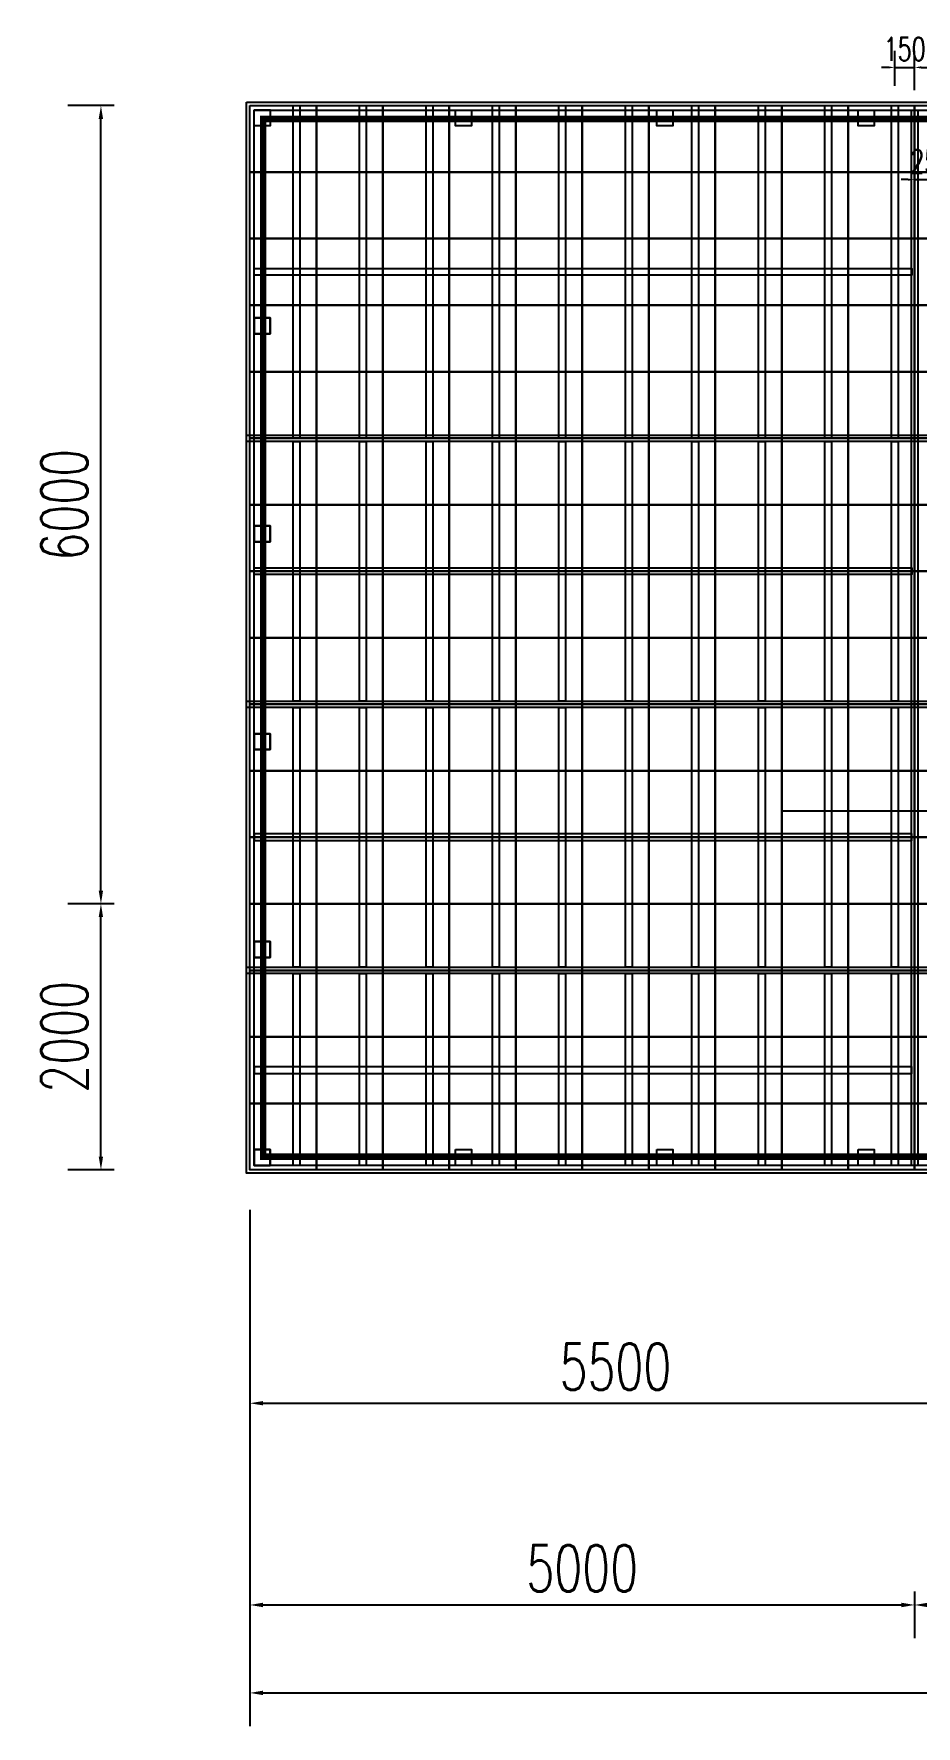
# Model space of a CAD drawing. Header units: millimetres. Extents: x -38645 to 143575, y -84298 to 156976.
# Drawn here: x -38645 to -32008, y -79150 to -66429 of the extents above; entities that cross this region are included whole.
import ezdxf

# ---------------------------------------------------------------- set-up
doc = ezdxf.new("R2010")
doc.units = ezdxf.units.MM
doc.header["$LTSCALE"] = 1000
for name, color, linetype in [('DOTE', 1, 'Continuous'), ('PUB_DIM', 3, 'Continuous'), ('W- bollard系船栓', 4, 'Continuous'), ('W-FLOAT_BOWL浮筒', 253, 'Continuous'), ('W-PLASTIC_RAILINGS塑木栏杆', 6, 'Continuous'), ('W-STEEL_FRAME钢架', 3, 'Continuous'), ('W-STEEL_KEEL钢龙骨', 5, 'Continuous')]:
    doc.layers.add(name, color=color, linetype=linetype)
doc.styles.add('STANDARD_T3', font='simplex.shx', dxfattribs={"width": 0.7, "bigfont": 'gbcbig.shx'})
doc.dimstyles.new('W&&100', dxfattribs={"dimtxt": 350, "dimasz": 100, "dimexe": 250, "dimexo": 300, "dimgap": 100, "dimtad": 1, "dimdec": 0, "dimzin": 0, "dimdsep": 46, "dimtxsty": 'STANDARD_T3', "dimcen": 0.09, "dimclrd": 1, "dimclre": 1, "dimclrt": 7, "dimazin": 2, "dimtfac": 1, "dimtdec": 0, "dimtix": 1, "dimtmove": 2, "dimatfit": 3, "dimfxl": 100, "dimtolj": 1, "dimtzin": 0, "dimarcsym": 0})
doc.dimstyles.new('W&&50', dxfattribs={"dimtxt": 175, "dimasz": 50, "dimexe": 125, "dimexo": 150, "dimgap": 50, "dimtad": 1, "dimdec": 0, "dimzin": 0, "dimdsep": 46, "dimtxsty": 'STANDARD_T3', "dimcen": 0.09, "dimclrd": 1, "dimclre": 1, "dimclrt": 7, "dimazin": 2, "dimtfac": 1, "dimtdec": 0, "dimtix": 1, "dimtmove": 2, "dimatfit": 3, "dimfxl": 100, "dimtolj": 1, "dimtzin": 0, "dimarcsym": 0})

# ---------------------------------------------------------------- blocks, each defined once
blk = doc.blocks.new('*D400')
at = {"color": 1, "lineweight": -2, "transparency": 16777216}
for p, q in [((-37020, -78139), (-37020, -78489)), ((-32020, -78139), (-32020, -78489)), ((-36920, -78239), (-32120, -78239))]:
    blk.add_line(p, q, dxfattribs=at)
at = {"color": 1, "transparency": 16777216}
for points in [[(-36920, -78222), (-36920, -78256), (-37020, -78239)], [(-32120, -78222), (-32120, -78256), (-32020, -78239)]]:
    blk.add_solid(points, dxfattribs=at)
at = {"layer": 'Defpoints', "color": 0, "transparency": 16777216}
for p in [(-37020, -74969), (-32020, -74969), (-32020, -78239)]:
    blk.add_point(p, dxfattribs=at)
at = {"color": 7, "transparency": 16777216, "insert": (-34520, -77964), "char_height": 350, "attachment_point": 5, "style": 'STANDARD_T3'}
blk.add_mtext('\\A1;5000', dxfattribs=at)
blk = doc.blocks.new('*D401')
at = {"color": 1, "lineweight": -2, "transparency": 16777216}
for p, q in [((-32020, -78139), (-32020, -78489)), ((-23020, -78139), (-23020, -78489)), ((-31920, -78239), (-23120, -78239))]:
    blk.add_line(p, q, dxfattribs=at)
at = {"color": 1, "transparency": 16777216}
for points in [[(-31920, -78222), (-31920, -78256), (-32020, -78239)], [(-23120, -78222), (-23120, -78256), (-23020, -78239)]]:
    blk.add_solid(points, dxfattribs=at)
at = {"layer": 'Defpoints', "color": 0, "transparency": 16777216}
for p in [(-23020, -73469), (-32020, -74969), (-23020, -78239)]:
    blk.add_point(p, dxfattribs=at)
at = {"color": 7, "transparency": 16777216, "insert": (-27520, -77964), "char_height": 350, "attachment_point": 5, "style": 'STANDARD_T3'}
blk.add_mtext('\\A1;9000', dxfattribs=at)
blk = doc.blocks.new('*D410')
at = {"layer": 'Defpoints', "color": 0, "transparency": 16777216}
for p in [(-37020, -74969), (-2020, -74969), (-2020, -78900)]:
    blk.add_point(p, dxfattribs=at)
at = {"layer": 'PUB_DIM', "color": 1, "lineweight": -2, "transparency": 16777216}
for p, q in [((-37020, -75269), (-37020, -79150)), ((-2020, -75269), (-2020, -79150)), ((-36920, -78900), (-2120, -78900))]:
    blk.add_line(p, q, dxfattribs=at)
at = {"layer": 'PUB_DIM', "color": 1, "transparency": 16777216}
for points in [[(-36920, -78883), (-36920, -78917), (-37020, -78900)], [(-2120, -78883), (-2120, -78917), (-2020, -78900)]]:
    blk.add_solid(points, dxfattribs=at)
at = {"layer": 'PUB_DIM', "color": 7, "transparency": 16777216, "insert": (-19520, -78625), "char_height": 350, "attachment_point": 5, "style": 'STANDARD_T3'}
blk.add_mtext('\\A1;35000', dxfattribs=at)
blk = doc.blocks.new('*U372')
at = {"layer": 'W-STEEL_KEEL钢龙骨'}
for points in [[(-25, 3983.5), (25, 3983.5), (25, 1483.5), (-25, 1483.5)], [(-25, 1459.5), (25, 1459.5), (25, -492.5), (-25, -492.5)], [(-25, -540.5), (25, -540.5), (25, -2492.5), (-25, -2492.5)], [(-25, -2540.5), (25, -2540.5), (25, -3983.5), (-25, -3983.5)]]:
    blk.add_lwpolyline(points, close=True, dxfattribs=at)
blk = doc.blocks.new('*U373')
at = {"layer": 'W-STEEL_FRAME钢架', "color": 0, "linetype": 'ByBlock', "lineweight": -2, "transparency": 16777216}
for p in [(-4500, 0), (-4000, 0), (-3500, 0), (-3000, 0), (-2500, 0), (-2000, 0), (-1500, 0), (-1000, 0), (-500, 0), (0, 0)]:
    blk.add_blockref('*U372', p, dxfattribs=at)
blk = doc.blocks.new('*U382')
at = {"layer": 'W-STEEL_FRAME钢架'}
blk.add_lwpolyline([(-60, 60), (60, 60), (60, -60), (-60, -60)], close=True, dxfattribs=at)
blk = doc.blocks.new('*U383')
at = {"layer": 'W-STEEL_FRAME钢架', "color": 0, "linetype": 'ByBlock', "lineweight": -2, "transparency": 16777216}
for p in [(0, 0), (1514, 0), (3028, 0), (4542, 0)]:
    blk.add_blockref('*U382', p, dxfattribs=at)
blk = doc.blocks.new('*U378')
at = {"layer": 'W-STEEL_FRAME钢架'}
blk.add_lwpolyline([(-60, 60), (60, 60), (60, -60), (-60, -60)], close=True, dxfattribs=at)
blk = doc.blocks.new('*U379')
at = {"layer": 'W-STEEL_FRAME钢架', "color": 0, "linetype": 'ByBlock', "lineweight": -2, "transparency": 16777216}
for p in [(0, 0), (1514, 0), (3028, 0), (4542, 0)]:
    blk.add_blockref('*U378', p, dxfattribs=at)
blk = doc.blocks.new('*U380')
at = {"layer": 'W-STEEL_FRAME钢架'}
blk.add_lwpolyline([(-60, 60), (60, 60), (60, -60), (-60, -60)], close=True, dxfattribs=at)
blk = doc.blocks.new('*U381')
at = {"layer": 'W-PLASTIC_RAILINGS塑木栏杆', "color": 0, "linetype": 'ByBlock', "lineweight": -2, "transparency": 16777216}
for p in [(0, 7815), (0, 6252), (0, 4689), (0, 3126), (0, 1563), (0, 0)]:
    blk.add_blockref('*U380', p, dxfattribs=at)
blk = doc.blocks.new('9040')
for centre in [(750, -3750), (8250, -3750)]:
    blk.add_circle(centre, 75)
at = {"layer": 'DOTE'}
for p, q in [((0, -5000), (0, 1000)), ((3000, -5000), (3000, 1000)), ((6000, -5000), (6000, 1000)), ((9000, -5000), (9000, 1000)), ((-1000, 0), (10000, 0)), ((-1000, -2800), (10000, -2800)), ((-1000, -4000), (10000, -4000))]:
    blk.add_line(p, q, dxfattribs=at)
at = {"layer": 'W-STEEL_FRAME钢架'}
blk.add_lwpolyline([(0, 0), (9000, 0), (9000, -4000), (0, -4000)], close=True, dxfattribs=at)
blk = doc.blocks.new('*U390')
at = {"layer": 'W-STEEL_FRAME钢架'}
blk.add_lwpolyline([(-60, -60), (60, -60), (60, 60), (-60, 60)], close=True, dxfattribs=at)
blk = doc.blocks.new('*U391')
at = {"layer": 'W- bollard系船栓', "color": 0, "linetype": 'ByBlock', "lineweight": -2, "transparency": 16777216}
for p in [(0, 6252), (0, 4689), (0, 3126), (0, 1563), (0, 0)]:
    blk.add_blockref('*U390', p, dxfattribs=at)
blk = doc.blocks.new('*D412')
at = {"layer": 'Defpoints', "color": 0, "transparency": 16777216}
for p in [(-31520, -72969), (-37020, -74969), (-31520, -76723)]:
    blk.add_point(p, dxfattribs=at)
at = {"layer": 'W-FLOAT_BOWL浮筒', "color": 1, "lineweight": -2, "transparency": 16777216}
for p, q in [((-37020, -76623), (-37020, -76973)), ((-31520, -76623), (-31520, -76973)), ((-36920, -76723), (-31620, -76723))]:
    blk.add_line(p, q, dxfattribs=at)
at = {"layer": 'W-FLOAT_BOWL浮筒', "color": 1, "transparency": 16777216}
for points in [[(-36920, -76706), (-36920, -76739), (-37020, -76723)], [(-31620, -76706), (-31620, -76739), (-31520, -76723)]]:
    blk.add_solid(points, dxfattribs=at)
at = {"layer": 'W-FLOAT_BOWL浮筒', "color": 7, "transparency": 16777216, "insert": (-34270, -76448), "char_height": 350, "attachment_point": 5, "style": 'STANDARD_T3'}
blk.add_mtext('\\A1;5500', dxfattribs=at)
blk = doc.blocks.new('*D413')
at = {"layer": 'Defpoints', "color": 0, "transparency": 16777216}
for p in [(-38140, -72969), (-37020, -72969), (-37020, -74969)]:
    blk.add_point(p, dxfattribs=at)
at = {"layer": 'W-FLOAT_BOWL浮筒', "color": 1, "lineweight": -2, "transparency": 16777216}
for p, q in [((-38040, -72969), (-38390, -72969)), ((-38140, -74869), (-38140, -73069)), ((-38040, -74969), (-38390, -74969))]:
    blk.add_line(p, q, dxfattribs=at)
at = {"layer": 'W-FLOAT_BOWL浮筒', "color": 1, "transparency": 16777216}
for points in [[(-38157, -73069), (-38124, -73069), (-38140, -72969)], [(-38157, -74869), (-38124, -74869), (-38140, -74969)]]:
    blk.add_solid(points, dxfattribs=at)
at = {"layer": 'W-FLOAT_BOWL浮筒', "color": 7, "transparency": 16777216, "insert": (-38415, -73969), "char_height": 350, "attachment_point": 5, "rotation": 90, "style": 'STANDARD_T3'}
blk.add_mtext('\\A1;2000', dxfattribs=at)
blk = doc.blocks.new('*D414')
at = {"layer": 'Defpoints', "color": 0, "transparency": 16777216}
for p in [(-38140, -66969), (-37020, -66969), (-37020, -72969)]:
    blk.add_point(p, dxfattribs=at)
at = {"layer": 'W-FLOAT_BOWL浮筒', "color": 1, "lineweight": -2, "transparency": 16777216}
for p, q in [((-38040, -66969), (-38390, -66969)), ((-38140, -72869), (-38140, -67069)), ((-38040, -72969), (-38390, -72969))]:
    blk.add_line(p, q, dxfattribs=at)
at = {"layer": 'W-FLOAT_BOWL浮筒', "color": 1, "transparency": 16777216}
for points in [[(-38157, -67069), (-38124, -67069), (-38140, -66969)], [(-38157, -72869), (-38124, -72869), (-38140, -72969)]]:
    blk.add_solid(points, dxfattribs=at)
at = {"layer": 'W-FLOAT_BOWL浮筒', "color": 7, "transparency": 16777216, "insert": (-38415, -69969), "char_height": 350, "attachment_point": 5, "rotation": 90, "style": 'STANDARD_T3'}
blk.add_mtext('\\A1;6000', dxfattribs=at)
blk = doc.blocks.new('*D416')
at = {"layer": 'Defpoints', "color": 0, "transparency": 16777216}
for p in [(-32020, -66682), (-32170, -66969), (-32020, -67002)]:
    blk.add_point(p, dxfattribs=at)
at = {"layer": 'W-STEEL_FRAME钢架', "color": 1, "lineweight": -2, "transparency": 16777216}
for p, q in [((-32170, -66819), (-32170, -66557)), ((-32020, -66852), (-32020, -66557)), ((-32220, -66682), (-32270, -66682)), ((-32170, -66682), (-32020, -66682)), ((-31970, -66682), (-31920, -66682))]:
    blk.add_line(p, q, dxfattribs=at)
at = {"layer": 'W-STEEL_FRAME钢架', "color": 1, "transparency": 16777216}
for points in [[(-32220, -66673), (-32220, -66690), (-32170, -66682)], [(-31970, -66673), (-31970, -66690), (-32020, -66682)]]:
    blk.add_solid(points, dxfattribs=at)
at = {"layer": 'W-STEEL_FRAME钢架', "color": 7, "transparency": 16777216, "insert": (-32095, -66544), "char_height": 175, "attachment_point": 5, "style": 'STANDARD_T3'}
blk.add_mtext('\\A1;150', dxfattribs=at)
blk = doc.blocks.new('*D417')
at = {"layer": 'Defpoints', "color": 0, "transparency": 16777216}
for p in [(-32020, -67002), (-31770, -66944), (-31770, -67525)]:
    blk.add_point(p, dxfattribs=at)
at = {"layer": 'W-STEEL_FRAME钢架', "color": 1, "lineweight": -2, "transparency": 16777216}
for p, q in [((-32020, -67152), (-32020, -67650)), ((-31770, -67094), (-31770, -67650)), ((-32070, -67525), (-32120, -67525)), ((-32020, -67525), (-31770, -67525)), ((-31720, -67525), (-31670, -67525))]:
    blk.add_line(p, q, dxfattribs=at)
at = {"layer": 'W-STEEL_FRAME钢架', "color": 1, "transparency": 16777216}
for points in [[(-32070, -67517), (-32070, -67534), (-32020, -67525)], [(-31720, -67517), (-31720, -67534), (-31770, -67525)]]:
    blk.add_solid(points, dxfattribs=at)
at = {"layer": 'W-STEEL_FRAME钢架', "color": 7, "transparency": 16777216, "insert": (-31895, -67388), "char_height": 175, "attachment_point": 5, "style": 'STANDARD_T3'}
blk.add_mtext('\\A1;250', dxfattribs=at)

msp = doc.modelspace()

# ---------------------------------------------------------------- linework, layer by layer
at = {"layer": 'W-FLOAT_BOWL浮筒'}
for points in [[(-37019.8, -66968.9), (-2019.8, -66968.9), (-2019.8, -74968.9), (-37019.8, -74968.9)], [(-37019.8, -66968.9), (-36519.8, -66968.9), (-36519.8, -67468.9), (-37019.8, -67468.9)], [(-36519.8, -66968.9), (-36019.8, -66968.9), (-36019.8, -67468.9), (-36519.8, -67468.9)], [(-36019.8, -66968.9), (-35519.8, -66968.9), (-35519.8, -67468.9), (-36019.8, -67468.9)], [(-35519.8, -66968.9), (-35019.8, -66968.9), (-35019.8, -67468.9), (-35519.8, -67468.9)], [(-35019.8, -66968.9), (-34519.8, -66968.9), (-34519.8, -67468.9), (-35019.8, -67468.9)], [(-34519.8, -66968.9), (-34019.8, -66968.9), (-34019.8, -67468.9), (-34519.8, -67468.9)], [(-34019.8, -66968.9), (-33519.8, -66968.9), (-33519.8, -67468.9), (-34019.8, -67468.9)], [(-33519.8, -66968.9), (-33019.8, -66968.9), (-33019.8, -67468.9), (-33519.8, -67468.9)], [(-33019.8, -66968.9), (-32519.8, -66968.9), (-32519.8, -67468.9), (-33019.8, -67468.9)], [(-32519.8, -66968.9), (-32019.8, -66968.9), (-32019.8, -67468.9), (-32519.8, -67468.9)], [(-32019.8, -66968.9), (-31519.8, -66968.9), (-31519.8, -67468.9), (-32019.8, -67468.9)], [(-37019.8, -67468.9), (-36519.8, -67468.9), (-36519.8, -67968.9), (-37019.8, -67968.9)], [(-36519.8, -67468.9), (-36019.8, -67468.9), (-36019.8, -67968.9), (-36519.8, -67968.9)], [(-36019.8, -67468.9), (-35519.8, -67468.9), (-35519.8, -67968.9), (-36019.8, -67968.9)], [(-35519.8, -67468.9), (-35019.8, -67468.9), (-35019.8, -67968.9), (-35519.8, -67968.9)], [(-35019.8, -67468.9), (-34519.8, -67468.9), (-34519.8, -67968.9), (-35019.8, -67968.9)], [(-34519.8, -67468.9), (-34019.8, -67468.9), (-34019.8, -67968.9), (-34519.8, -67968.9)], [(-34019.8, -67468.9), (-33519.8, -67468.9), (-33519.8, -67968.9), (-34019.8, -67968.9)], [(-33519.8, -67468.9), (-33019.8, -67468.9), (-33019.8, -67968.9), (-33519.8, -67968.9)], [(-33019.8, -67468.9), (-32519.8, -67468.9), (-32519.8, -67968.9), (-33019.8, -67968.9)], [(-32519.8, -67468.9), (-32019.8, -67468.9), (-32019.8, -67968.9), (-32519.8, -67968.9)], [(-32019.8, -67468.9), (-31519.8, -67468.9), (-31519.8, -67968.9), (-32019.8, -67968.9)], [(-37019.8, -67968.9), (-36519.8, -67968.9), (-36519.8, -68468.9), (-37019.8, -68468.9)], [(-36519.8, -67968.9), (-36019.8, -67968.9), (-36019.8, -68468.9), (-36519.8, -68468.9)], [(-36019.8, -67968.9), (-35519.8, -67968.9), (-35519.8, -68468.9), (-36019.8, -68468.9)], [(-35519.8, -67968.9), (-35019.8, -67968.9), (-35019.8, -68468.9), (-35519.8, -68468.9)], [(-35019.8, -67968.9), (-34519.8, -67968.9), (-34519.8, -68468.9), (-35019.8, -68468.9)], [(-34519.8, -67968.9), (-34019.8, -67968.9), (-34019.8, -68468.9), (-34519.8, -68468.9)], [(-34019.8, -67968.9), (-33519.8, -67968.9), (-33519.8, -68468.9), (-34019.8, -68468.9)], [(-33519.8, -67968.9), (-33019.8, -67968.9), (-33019.8, -68468.9), (-33519.8, -68468.9)], [(-33019.8, -67968.9), (-32519.8, -67968.9), (-32519.8, -68468.9), (-33019.8, -68468.9)], [(-32519.8, -67968.9), (-32019.8, -67968.9), (-32019.8, -68468.9), (-32519.8, -68468.9)], [(-32019.8, -67968.9), (-31519.8, -67968.9), (-31519.8, -68468.9), (-32019.8, -68468.9)], [(-37019.8, -68468.9), (-36519.8, -68468.9), (-36519.8, -68968.9), (-37019.8, -68968.9)], [(-36519.8, -68468.9), (-36019.8, -68468.9), (-36019.8, -68968.9), (-36519.8, -68968.9)], [(-36019.8, -68468.9), (-35519.8, -68468.9), (-35519.8, -68968.9), (-36019.8, -68968.9)], [(-35519.8, -68468.9), (-35019.8, -68468.9), (-35019.8, -68968.9), (-35519.8, -68968.9)], [(-35019.8, -68468.9), (-34519.8, -68468.9), (-34519.8, -68968.9), (-35019.8, -68968.9)], [(-34519.8, -68468.9), (-34019.8, -68468.9), (-34019.8, -68968.9), (-34519.8, -68968.9)], [(-34019.8, -68468.9), (-33519.8, -68468.9), (-33519.8, -68968.9), (-34019.8, -68968.9)], [(-33519.8, -68468.9), (-33019.8, -68468.9), (-33019.8, -68968.9), (-33519.8, -68968.9)], [(-33019.8, -68468.9), (-32519.8, -68468.9), (-32519.8, -68968.9), (-33019.8, -68968.9)], [(-32519.8, -68468.9), (-32019.8, -68468.9), (-32019.8, -68968.9), (-32519.8, -68968.9)], [(-32019.8, -68468.9), (-31519.8, -68468.9), (-31519.8, -68968.9), (-32019.8, -68968.9)], [(-37019.8, -68968.9), (-36519.8, -68968.9), (-36519.8, -69468.9), (-37019.8, -69468.9)], [(-36519.8, -68968.9), (-36019.8, -68968.9), (-36019.8, -69468.9), (-36519.8, -69468.9)], [(-36019.8, -68968.9), (-35519.8, -68968.9), (-35519.8, -69468.9), (-36019.8, -69468.9)], [(-35519.8, -68968.9), (-35019.8, -68968.9), (-35019.8, -69468.9), (-35519.8, -69468.9)], [(-35019.8, -68968.9), (-34519.8, -68968.9), (-34519.8, -69468.9), (-35019.8, -69468.9)], [(-34519.8, -68968.9), (-34019.8, -68968.9), (-34019.8, -69468.9), (-34519.8, -69468.9)], [(-34019.8, -68968.9), (-33519.8, -68968.9), (-33519.8, -69468.9), (-34019.8, -69468.9)], [(-33519.8, -68968.9), (-33019.8, -68968.9), (-33019.8, -69468.9), (-33519.8, -69468.9)], [(-33019.8, -68968.9), (-32519.8, -68968.9), (-32519.8, -69468.9), (-33019.8, -69468.9)], [(-32519.8, -68968.9), (-32019.8, -68968.9), (-32019.8, -69468.9), (-32519.8, -69468.9)], [(-32019.8, -68968.9), (-31519.8, -68968.9), (-31519.8, -69468.9), (-32019.8, -69468.9)], [(-37019.8, -69468.9), (-36519.8, -69468.9), (-36519.8, -69968.9), (-37019.8, -69968.9)], [(-36519.8, -69468.9), (-36019.8, -69468.9), (-36019.8, -69968.9), (-36519.8, -69968.9)], [(-36019.8, -69468.9), (-35519.8, -69468.9), (-35519.8, -69968.9), (-36019.8, -69968.9)], [(-35519.8, -69468.9), (-35019.8, -69468.9), (-35019.8, -69968.9), (-35519.8, -69968.9)], [(-35019.8, -69468.9), (-34519.8, -69468.9), (-34519.8, -69968.9), (-35019.8, -69968.9)], [(-34519.8, -69468.9), (-34019.8, -69468.9), (-34019.8, -69968.9), (-34519.8, -69968.9)], [(-34019.8, -69468.9), (-33519.8, -69468.9), (-33519.8, -69968.9), (-34019.8, -69968.9)], [(-33519.8, -69468.9), (-33019.8, -69468.9), (-33019.8, -69968.9), (-33519.8, -69968.9)], [(-33019.8, -69468.9), (-32519.8, -69468.9), (-32519.8, -69968.9), (-33019.8, -69968.9)], [(-32519.8, -69468.9), (-32019.8, -69468.9), (-32019.8, -69968.9), (-32519.8, -69968.9)], [(-32019.8, -69468.9), (-31519.8, -69468.9), (-31519.8, -69968.9), (-32019.8, -69968.9)], [(-37019.8, -69968.9), (-36519.8, -69968.9), (-36519.8, -70468.9), (-37019.8, -70468.9)], [(-36519.8, -69968.9), (-36019.8, -69968.9), (-36019.8, -70468.9), (-36519.8, -70468.9)], [(-36019.8, -69968.9), (-35519.8, -69968.9), (-35519.8, -70468.9), (-36019.8, -70468.9)], [(-35519.8, -69968.9), (-35019.8, -69968.9), (-35019.8, -70468.9), (-35519.8, -70468.9)], [(-35019.8, -69968.9), (-34519.8, -69968.9), (-34519.8, -70468.9), (-35019.8, -70468.9)], [(-34519.8, -69968.9), (-34019.8, -69968.9), (-34019.8, -70468.9), (-34519.8, -70468.9)], [(-34019.8, -69968.9), (-33519.8, -69968.9), (-33519.8, -70468.9), (-34019.8, -70468.9)], [(-33519.8, -69968.9), (-33019.8, -69968.9), (-33019.8, -70468.9), (-33519.8, -70468.9)], [(-33019.8, -69968.9), (-32519.8, -69968.9), (-32519.8, -70468.9), (-33019.8, -70468.9)], [(-32519.8, -69968.9), (-32019.8, -69968.9), (-32019.8, -70468.9), (-32519.8, -70468.9)], [(-32019.8, -69968.9), (-31519.8, -69968.9), (-31519.8, -70468.9), (-32019.8, -70468.9)], [(-37019.8, -70468.9), (-36519.8, -70468.9), (-36519.8, -70968.9), (-37019.8, -70968.9)], [(-36519.8, -70468.9), (-36019.8, -70468.9), (-36019.8, -70968.9), (-36519.8, -70968.9)], [(-36019.8, -70468.9), (-35519.8, -70468.9), (-35519.8, -70968.9), (-36019.8, -70968.9)], [(-35519.8, -70468.9), (-35019.8, -70468.9), (-35019.8, -70968.9), (-35519.8, -70968.9)], [(-35019.8, -70468.9), (-34519.8, -70468.9), (-34519.8, -70968.9), (-35019.8, -70968.9)], [(-34519.8, -70468.9), (-34019.8, -70468.9), (-34019.8, -70968.9), (-34519.8, -70968.9)], [(-34019.8, -70468.9), (-33519.8, -70468.9), (-33519.8, -70968.9), (-34019.8, -70968.9)], [(-33519.8, -70468.9), (-33019.8, -70468.9), (-33019.8, -70968.9), (-33519.8, -70968.9)], [(-33019.8, -70468.9), (-32519.8, -70468.9), (-32519.8, -70968.9), (-33019.8, -70968.9)], [(-32519.8, -70468.9), (-32019.8, -70468.9), (-32019.8, -70968.9), (-32519.8, -70968.9)], [(-32019.8, -70468.9), (-31519.8, -70468.9), (-31519.8, -70968.9), (-32019.8, -70968.9)], [(-37019.8, -70968.9), (-36519.8, -70968.9), (-36519.8, -71468.9), (-37019.8, -71468.9)], [(-36519.8, -70968.9), (-36019.8, -70968.9), (-36019.8, -71468.9), (-36519.8, -71468.9)], [(-36019.8, -70968.9), (-35519.8, -70968.9), (-35519.8, -71468.9), (-36019.8, -71468.9)], [(-35519.8, -70968.9), (-35019.8, -70968.9), (-35019.8, -71468.9), (-35519.8, -71468.9)], [(-35019.8, -70968.9), (-34519.8, -70968.9), (-34519.8, -71468.9), (-35019.8, -71468.9)], [(-34519.8, -70968.9), (-34019.8, -70968.9), (-34019.8, -71468.9), (-34519.8, -71468.9)], [(-34019.8, -70968.9), (-33519.8, -70968.9), (-33519.8, -71468.9), (-34019.8, -71468.9)], [(-33519.8, -70968.9), (-33019.8, -70968.9), (-33019.8, -71468.9), (-33519.8, -71468.9)], [(-33019.8, -70968.9), (-32519.8, -70968.9), (-32519.8, -71468.9), (-33019.8, -71468.9)], [(-32519.8, -70968.9), (-32019.8, -70968.9), (-32019.8, -71468.9), (-32519.8, -71468.9)], [(-32019.8, -70968.9), (-31519.8, -70968.9), (-31519.8, -71468.9), (-32019.8, -71468.9)], [(-37019.8, -71468.9), (-36519.8, -71468.9), (-36519.8, -71968.9), (-37019.8, -71968.9)], [(-36519.8, -71468.9), (-36019.8, -71468.9), (-36019.8, -71968.9), (-36519.8, -71968.9)], [(-36019.8, -71468.9), (-35519.8, -71468.9), (-35519.8, -71968.9), (-36019.8, -71968.9)], [(-35519.8, -71468.9), (-35019.8, -71468.9), (-35019.8, -71968.9), (-35519.8, -71968.9)], [(-35019.8, -71468.9), (-34519.8, -71468.9), (-34519.8, -71968.9), (-35019.8, -71968.9)], [(-34519.8, -71468.9), (-34019.8, -71468.9), (-34019.8, -71968.9), (-34519.8, -71968.9)], [(-34019.8, -71468.9), (-33519.8, -71468.9), (-33519.8, -71968.9), (-34019.8, -71968.9)], [(-33519.8, -71468.9), (-33019.8, -71468.9), (-33019.8, -71968.9), (-33519.8, -71968.9)], [(-33019.8, -71468.9), (-32519.8, -71468.9), (-32519.8, -71968.9), (-33019.8, -71968.9)], [(-32519.8, -71468.9), (-32019.8, -71468.9), (-32019.8, -71968.9), (-32519.8, -71968.9)], [(-32019.8, -71468.9), (-31519.8, -71468.9), (-31519.8, -71968.9), (-32019.8, -71968.9)], [(-37019.8, -71968.9), (-36519.8, -71968.9), (-36519.8, -72468.9), (-37019.8, -72468.9)], [(-36519.8, -71968.9), (-36019.8, -71968.9), (-36019.8, -72468.9), (-36519.8, -72468.9)], [(-36019.8, -71968.9), (-35519.8, -71968.9), (-35519.8, -72468.9), (-36019.8, -72468.9)], [(-35519.8, -71968.9), (-35019.8, -71968.9), (-35019.8, -72468.9), (-35519.8, -72468.9)], [(-35019.8, -71968.9), (-34519.8, -71968.9), (-34519.8, -72468.9), (-35019.8, -72468.9)], [(-34519.8, -71968.9), (-34019.8, -71968.9), (-34019.8, -72468.9), (-34519.8, -72468.9)], [(-34019.8, -71968.9), (-33519.8, -71968.9), (-33519.8, -72468.9), (-34019.8, -72468.9)], [(-33519.8, -71968.9), (-33019.8, -71968.9), (-33019.8, -72468.9), (-33519.8, -72468.9)], [(-33019.8, -71968.9), (-32519.8, -71968.9), (-32519.8, -72468.9), (-33019.8, -72468.9)], [(-32519.8, -71968.9), (-32019.8, -71968.9), (-32019.8, -72468.9), (-32519.8, -72468.9)], [(-32019.8, -71968.9), (-31519.8, -71968.9), (-31519.8, -72468.9), (-32019.8, -72468.9)], [(-37019.8, -72468.9), (-36519.8, -72468.9), (-36519.8, -72968.9), (-37019.8, -72968.9)], [(-36519.8, -72468.9), (-36019.8, -72468.9), (-36019.8, -72968.9), (-36519.8, -72968.9)], [(-36019.8, -72468.9), (-35519.8, -72468.9), (-35519.8, -72968.9), (-36019.8, -72968.9)], [(-35519.8, -72468.9), (-35019.8, -72468.9), (-35019.8, -72968.9), (-35519.8, -72968.9)], [(-35019.8, -72468.9), (-34519.8, -72468.9), (-34519.8, -72968.9), (-35019.8, -72968.9)], [(-34519.8, -72468.9), (-34019.8, -72468.9), (-34019.8, -72968.9), (-34519.8, -72968.9)], [(-34019.8, -72468.9), (-33519.8, -72468.9), (-33519.8, -72968.9), (-34019.8, -72968.9)], [(-33519.8, -72468.9), (-33019.8, -72468.9), (-33019.8, -72968.9), (-33519.8, -72968.9)], [(-33019.8, -72468.9), (-32519.8, -72468.9), (-32519.8, -72968.9), (-33019.8, -72968.9)], [(-32519.8, -72468.9), (-32019.8, -72468.9), (-32019.8, -72968.9), (-32519.8, -72968.9)], [(-32019.8, -72468.9), (-31519.8, -72468.9), (-31519.8, -72968.9), (-32019.8, -72968.9)], [(-37019.8, -72968.9), (-36519.8, -72968.9), (-36519.8, -73468.9), (-37019.8, -73468.9)], [(-36519.8, -72968.9), (-36019.8, -72968.9), (-36019.8, -73468.9), (-36519.8, -73468.9)], [(-36019.8, -72968.9), (-35519.8, -72968.9), (-35519.8, -73468.9), (-36019.8, -73468.9)], [(-35519.8, -72968.9), (-35019.8, -72968.9), (-35019.8, -73468.9), (-35519.8, -73468.9)], [(-35019.8, -72968.9), (-34519.8, -72968.9), (-34519.8, -73468.9), (-35019.8, -73468.9)], [(-34519.8, -72968.9), (-34019.8, -72968.9), (-34019.8, -73468.9), (-34519.8, -73468.9)], [(-34019.8, -72968.9), (-33519.8, -72968.9), (-33519.8, -73468.9), (-34019.8, -73468.9)], [(-33519.8, -72968.9), (-33019.8, -72968.9), (-33019.8, -73468.9), (-33519.8, -73468.9)], [(-33019.8, -72968.9), (-32519.8, -72968.9), (-32519.8, -73468.9), (-33019.8, -73468.9)], [(-32519.8, -72968.9), (-32019.8, -72968.9), (-32019.8, -73468.9), (-32519.8, -73468.9)], [(-32019.8, -72968.9), (-31519.8, -72968.9), (-31519.8, -73468.9), (-32019.8, -73468.9)], [(-37019.8, -73468.9), (-36519.8, -73468.9), (-36519.8, -73968.9), (-37019.8, -73968.9)], [(-36519.8, -73468.9), (-36019.8, -73468.9), (-36019.8, -73968.9), (-36519.8, -73968.9)], [(-36019.8, -73468.9), (-35519.8, -73468.9), (-35519.8, -73968.9), (-36019.8, -73968.9)], [(-35519.8, -73468.9), (-35019.8, -73468.9), (-35019.8, -73968.9), (-35519.8, -73968.9)], [(-35019.8, -73468.9), (-34519.8, -73468.9), (-34519.8, -73968.9), (-35019.8, -73968.9)], [(-34519.8, -73468.9), (-34019.8, -73468.9), (-34019.8, -73968.9), (-34519.8, -73968.9)], [(-34019.8, -73468.9), (-33519.8, -73468.9), (-33519.8, -73968.9), (-34019.8, -73968.9)], [(-33519.8, -73468.9), (-33019.8, -73468.9), (-33019.8, -73968.9), (-33519.8, -73968.9)], [(-33019.8, -73468.9), (-32519.8, -73468.9), (-32519.8, -73968.9), (-33019.8, -73968.9)], [(-32519.8, -73468.9), (-32019.8, -73468.9), (-32019.8, -73968.9), (-32519.8, -73968.9)], [(-32019.8, -73468.9), (-31519.8, -73468.9), (-31519.8, -73968.9), (-32019.8, -73968.9)], [(-37019.8, -73968.9), (-36519.8, -73968.9), (-36519.8, -74468.9), (-37019.8, -74468.9)], [(-36519.8, -73968.9), (-36019.8, -73968.9), (-36019.8, -74468.9), (-36519.8, -74468.9)], [(-36019.8, -73968.9), (-35519.8, -73968.9), (-35519.8, -74468.9), (-36019.8, -74468.9)], [(-35519.8, -73968.9), (-35019.8, -73968.9), (-35019.8, -74468.9), (-35519.8, -74468.9)], [(-35019.8, -73968.9), (-34519.8, -73968.9), (-34519.8, -74468.9), (-35019.8, -74468.9)], [(-34519.8, -73968.9), (-34019.8, -73968.9), (-34019.8, -74468.9), (-34519.8, -74468.9)], [(-34019.8, -73968.9), (-33519.8, -73968.9), (-33519.8, -74468.9), (-34019.8, -74468.9)], [(-33519.8, -73968.9), (-33019.8, -73968.9), (-33019.8, -74468.9), (-33519.8, -74468.9)], [(-33019.8, -73968.9), (-32519.8, -73968.9), (-32519.8, -74468.9), (-33019.8, -74468.9)], [(-32519.8, -73968.9), (-32019.8, -73968.9), (-32019.8, -74468.9), (-32519.8, -74468.9)], [(-32019.8, -73968.9), (-31519.8, -73968.9), (-31519.8, -74468.9), (-32019.8, -74468.9)], [(-37019.8, -74468.9), (-36519.8, -74468.9), (-36519.8, -74968.9), (-37019.8, -74968.9)], [(-36519.8, -74468.9), (-36019.8, -74468.9), (-36019.8, -74968.9), (-36519.8, -74968.9)], [(-36019.8, -74468.9), (-35519.8, -74468.9), (-35519.8, -74968.9), (-36019.8, -74968.9)], [(-35519.8, -74468.9), (-35019.8, -74468.9), (-35019.8, -74968.9), (-35519.8, -74968.9)], [(-35019.8, -74468.9), (-34519.8, -74468.9), (-34519.8, -74968.9), (-35019.8, -74968.9)], [(-34519.8, -74468.9), (-34019.8, -74468.9), (-34019.8, -74968.9), (-34519.8, -74968.9)], [(-34019.8, -74468.9), (-33519.8, -74468.9), (-33519.8, -74968.9), (-34019.8, -74968.9)], [(-33519.8, -74468.9), (-33019.8, -74468.9), (-33019.8, -74968.9), (-33519.8, -74968.9)], [(-33019.8, -74468.9), (-32519.8, -74468.9), (-32519.8, -74968.9), (-33019.8, -74968.9)], [(-32519.8, -74468.9), (-32019.8, -74468.9), (-32019.8, -74968.9), (-32519.8, -74968.9)], [(-32019.8, -74468.9), (-31519.8, -74468.9), (-31519.8, -74968.9), (-32019.8, -74968.9)]]:
    msp.add_lwpolyline(points, close=True, dxfattribs=at)
at = {"layer": 'W-PLASTIC_RAILINGS塑木栏杆', "const_width": 50}
msp.add_lwpolyline([(-2019.8, -67068.9), (-36919.8, -67068.9), (-36919.8, -74868.9), (-2119.8, -74868.9), (-2119.8, -69468.9)], dxfattribs=at)
at = {"layer": 'W-STEEL_FRAME钢架'}
for points in [[(-37044.8, -66943.9), (-1994.8, -66943.9), (-1994.8, -74993.9), (-37044.8, -74993.9)], [(-36986.8, -67001.9), (-2052.8, -67001.9), (-2052.8, -74935.9), (-36986.8, -74935.9)], [(-32043.8, -67001.9), (-31995.8, -67001.9), (-31995.8, -74935.9), (-32043.8, -74935.9)], [(-37044.8, -69444.9), (-2044.8, -69444.9), (-2044.8, -69492.9), (-37044.8, -69492.9)], [(-37044.8, -71444.9), (-2044.8, -71444.9), (-2044.8, -71492.9), (-37044.8, -71492.9)], [(-37044.8, -73444.9), (-2044.8, -73444.9), (-2044.8, -73492.9), (-37044.8, -73492.9)]]:
    msp.add_lwpolyline(points, close=True, dxfattribs=at)
at = {"layer": 'W-STEEL_FRAME钢架', "color": 6}
for points in [[(-36986.8, -68193.9), (-32039.8, -68193.9), (-32039.8, -68243.9), (-36986.8, -68243.9)], [(-36986.8, -70443.9), (-32039.8, -70443.9), (-32039.8, -70493.9), (-36986.8, -70493.9)], [(-36986.8, -72493.9), (-32039.8, -72493.9), (-32039.8, -72443.9), (-36986.8, -72443.9)], [(-36986.8, -74243.9), (-32039.8, -74243.9), (-32039.8, -74193.9), (-36986.8, -74193.9)]]:
    msp.add_lwpolyline(points, close=True, dxfattribs=at)

# ---------------------------------------------------------------- block references
msp.add_blockref('9040', (-32019.8, -69468.9))
at = {"layer": 'W- bollard系船栓'}
msp.add_blockref('*U391', (-36926.8, -74875.9), dxfattribs=at)
at = {"layer": 'W-PLASTIC_RAILINGS塑木栏杆'}
msp.add_blockref('*U381', (-36926.8, -74875.9), dxfattribs=at)
at = {"layer": 'W-STEEL_FRAME钢架'}
for name, p in [('*U383', (-36926.8, -67061.9)), ('*U373', (-32169.8, -70952.4)), ('*U379', (-36926.8, -74875.9))]:
    msp.add_blockref(name, p, dxfattribs=at)

# ---------------------------------------------------------------- dimensions: what is measured, and where the dimension line sits
for base, p1, p2, picture, middle in [((-23019.8, -78239.1), (-32019.8, -74968.9), (-23019.8, -73468.9), '*D401', (-27519.8, -77964.1)), ((-32019.8, -78239.1), (-37019.8, -74968.9), (-32019.8, -74968.9), '*D400', (-34519.8, -77964.1))]:
    dim = msp.add_linear_dim(base=base, p1=p1, p2=p2, dimstyle='W&&100', override={"dimfxlon": 1})
    dim.commit()
    dim.dimension.update_dxf_attribs({"geometry": picture, "text_midpoint": middle})
at = {"layer": 'PUB_DIM'}
dim = msp.add_linear_dim(base=(-2019.8, -78900), p1=(-37019.8, -74968.9), p2=(-2019.8, -74968.9), dimstyle='W&&100', dxfattribs=at)
dim.commit()
dim.dimension.update_dxf_attribs({"geometry": '*D410', "text_midpoint": (-19519.8, -78625)})
at = {"layer": 'W-FLOAT_BOWL浮筒'}
for base, p1, p2, picture, middle in [((-38140.2, -66968.9), (-37019.8, -72968.9), (-37019.8, -66968.9), '*D414', (-38415.2, -69968.9)), ((-38140.2, -72968.9), (-37019.8, -74968.9), (-37019.8, -72968.9), '*D413', (-38415.2, -73968.9))]:
    dim = msp.add_linear_dim(base=base, p1=p1, p2=p2, angle=90, dimstyle='W&&100', override={"dimfxlon": 1}, dxfattribs=at)
    dim.commit()
    dim.dimension.update_dxf_attribs({"geometry": picture, "text_midpoint": middle})
dim = msp.add_linear_dim(base=(-31519.8, -76722.8), p1=(-37019.8, -74968.9), p2=(-31519.8, -72968.9), dimstyle='W&&100', override={"dimfxlon": 1}, dxfattribs=at)
dim.commit()
dim.dimension.update_dxf_attribs({"geometry": '*D412', "text_midpoint": (-34269.8, -76447.8)})
at = {"layer": 'W-STEEL_FRAME钢架'}
for base, p1, p2, picture, middle in [((-32019.8, -66681.7), (-32169.8, -66968.9), (-32019.8, -67001.9), '*D416', (-32094.8, -66544.2)), ((-31769.8, -67525.3), (-32019.8, -67001.9), (-31769.8, -66943.9), '*D417', (-31894.8, -67387.8))]:
    dim = msp.add_linear_dim(base=base, p1=p1, p2=p2, dimstyle='W&&50', dxfattribs=at)
    dim.commit()
    dim.dimension.update_dxf_attribs({"geometry": picture, "text_midpoint": middle})

doc.saveas('drawing.dxf')
